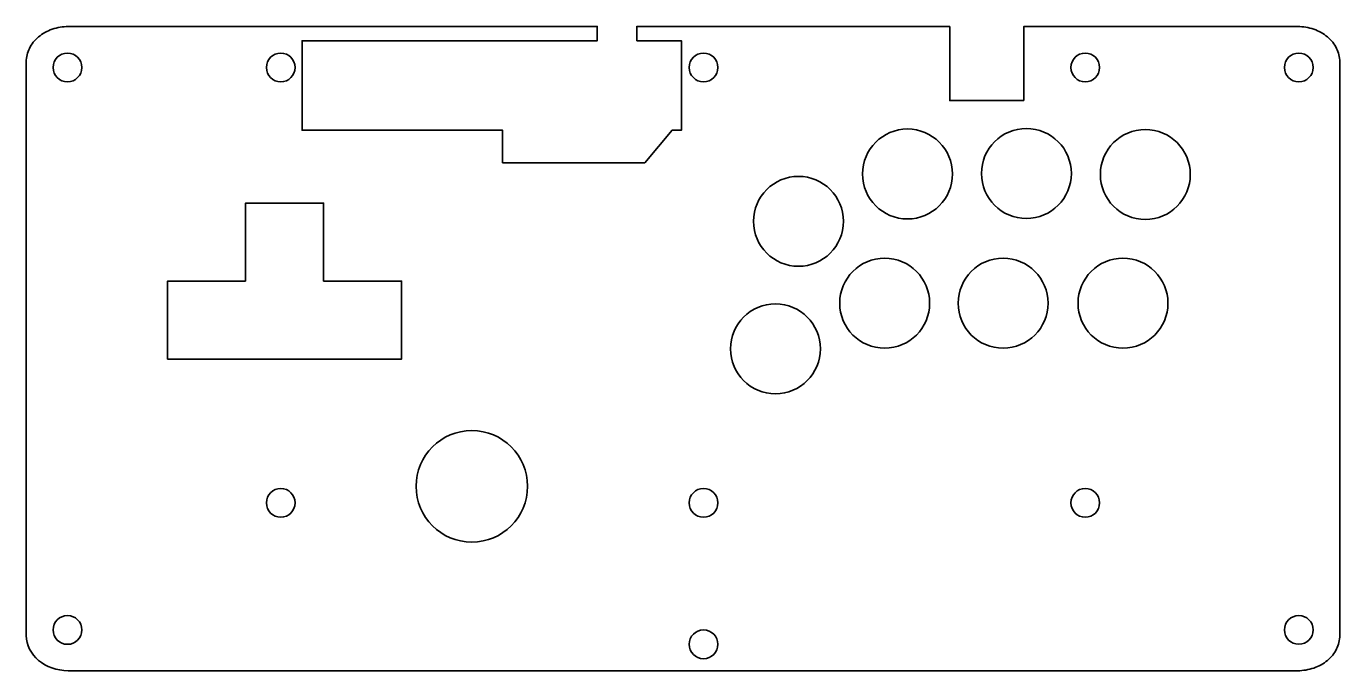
# Model space of a CAD drawing. Header units: millimetres. Extents: x 120 to 440, y -10 to 147.
import ezdxf

# ---------------------------------------------------------------- set-up
doc = ezdxf.new("R2010")
doc.units = ezdxf.units.MM
doc.header["$MEASUREMENT"] = 0
doc.layers.add('Layer 1', color=7, linetype='Continuous')

msp = doc.modelspace()

# ---------------------------------------------------------------- linework, layer by layer
at = {"layer": 'Layer 1', "color": 250, "lineweight": 35}
for points, knots in [([(362.6865, 129.1005), (362.6865, 129.1005), (362.6865, 147.1012), (362.6865, 147.1012), (362.6865, 147.1012), (429.436, 147.1012), (429.436, 147.1012), (430.7947, 147.1012), (432.1256, 146.8751), (433.3566, 146.4481), (434.5872, 146.0211), (435.7187, 145.3928), (436.6789, 144.5886), (437.6385, 143.7849), (438.388, 142.8378), (438.8971, 141.8081), (439.406, 140.7789), (439.6755, 139.6662), (439.6755, 138.5306), (439.6755, 138.5306), (439.6755, -1.1307), (439.6755, -1.1307), (439.6755, -2.2664), (439.406, -3.3791), (438.8971, -4.4084), (438.3879, -5.4382), (437.6385, -6.3851), (436.6789, -7.1888), (435.7188, -7.993), (434.5872, -8.6213), (433.3567, -9.0483), (432.1257, -9.4753), (430.7948, -9.7014), (429.436, -9.7014), (429.436, -9.7014), (129.915, -9.7014), (129.915, -9.7014), (127.0862, -9.7014), (124.5254, -8.7412), (122.672, -7.1888), (120.8207, -5.6381), (119.6755, -3.496), (119.6755, -1.1307), (119.6755, -1.1307), (119.6755, 138.5306), (119.6755, 138.5306), (119.6755, 139.6662), (119.945, 140.7789), (120.4539, 141.8081), (120.963, 142.8378), (121.7125, 143.7849), (122.6721, 144.5886), (123.6323, 145.3928), (124.7638, 146.0211), (125.9944, 146.4481), (127.2254, 146.8751), (128.5563, 147.1012), (129.915, 147.1012), (129.915, 147.1012), (258.7756, 147.1012), (258.7756, 147.1012), (258.7756, 147.1012), (258.7756, 147.1393), (258.7756, 147.1393), (258.7756, 147.1393), (258.7756, 147.1774), (258.7756, 147.1774), (258.7756, 147.1774), (258.7756, 147.1393), (258.7756, 147.1393), (258.7756, 147.1393), (258.7756, 147.1012), (258.7756, 147.1012), (258.7756, 147.1012), (258.7756, 143.6525), (258.7756, 143.6525), (258.7756, 143.6525), (186.8805, 143.6525), (186.8805, 143.6525), (186.8805, 143.6525), (186.8805, 121.8525), (186.8805, 121.8525), (186.8805, 121.8525), (235.7074, 121.8525), (235.7074, 121.8525), (235.7074, 121.8525), (235.7074, 113.959), (235.7074, 113.959), (235.7074, 113.959), (270.3761, 113.959), (270.3761, 113.959), (270.3761, 113.959), (277.0162, 121.8525), (277.0162, 121.8525), (277.0162, 121.8525), (279.2704, 121.8525), (279.2704, 121.8525), (279.2704, 121.8525), (279.2704, 143.6544), (279.2704, 143.6544), (279.2704, 143.6544), (268.45, 143.6544), (268.45, 143.6544), (268.45, 143.6544), (268.45, 147.1012), (268.45, 147.1012), (268.45, 147.1012), (268.45, 147.1393), (268.45, 147.1393), (268.45, 147.1393), (268.45, 147.1774), (268.45, 147.1774), (268.45, 147.1774), (268.45, 147.1393), (268.45, 147.1393), (268.45, 147.1393), (268.45, 147.1012), (268.45, 147.1012), (268.45, 147.1012), (344.6822, 147.1012), (344.6822, 147.1012), (344.6822, 147.1012), (344.6822, 129.0977), (344.6822, 129.0977), (344.6822, 129.0977), (362.6865, 129.1005), (362.6865, 129.1005)], [0, 0, 0, 0, 0.02380952, 0.02380952, 0.02380952, 0.04761905, 0.04761905, 0.04761905, 0.07142857, 0.07142857, 0.07142857, 0.0952381, 0.0952381, 0.0952381, 0.11904762, 0.11904762, 0.11904762, 0.14285714, 0.14285714, 0.14285714, 0.16666667, 0.16666667, 0.16666667, 0.19047619, 0.19047619, 0.19047619, 0.21428571, 0.21428571, 0.21428571, 0.23809524, 0.23809524, 0.23809524, 0.26190476, 0.26190476, 0.26190476, 0.28571429, 0.28571429, 0.28571429, 0.30952381, 0.30952381, 0.30952381, 0.33333333, 0.33333333, 0.33333333, 0.35714286, 0.35714286, 0.35714286, 0.38095238, 0.38095238, 0.38095238, 0.4047619, 0.4047619, 0.4047619, 0.42857143, 0.42857143, 0.42857143, 0.45238095, 0.45238095, 0.45238095, 0.47619048, 0.47619048, 0.47619048, 0.5, 0.5, 0.5, 0.52380952, 0.52380952, 0.52380952, 0.54761905, 0.54761905, 0.54761905, 0.57142857, 0.57142857, 0.57142857, 0.5952381, 0.5952381, 0.5952381, 0.61904762, 0.61904762, 0.61904762, 0.64285714, 0.64285714, 0.64285714, 0.66666667, 0.66666667, 0.66666667, 0.69047619, 0.69047619, 0.69047619, 0.71428571, 0.71428571, 0.71428571, 0.73809524, 0.73809524, 0.73809524, 0.76190476, 0.76190476, 0.76190476, 0.78571429, 0.78571429, 0.78571429, 0.80952381, 0.80952381, 0.80952381, 0.83333333, 0.83333333, 0.83333333, 0.85714286, 0.85714286, 0.85714286, 0.88095238, 0.88095238, 0.88095238, 0.9047619, 0.9047619, 0.9047619, 0.92857143, 0.92857143, 0.92857143, 0.95238095, 0.95238095, 0.95238095, 0.97619048, 0.97619048, 0.97619048, 1, 1, 1, 1]), ([(133.2072, 137.1605), (133.2072, 139.0935), (131.6402, 140.6605), (129.7072, 140.6605), (127.7742, 140.6605), (126.2072, 139.0935), (126.2072, 137.1605), (126.2072, 135.2275), (127.7742, 133.6605), (129.7072, 133.6605), (131.6402, 133.6605), (133.2072, 135.2275), (133.2072, 137.1605)], [0, 0, 0, 0, 0.25, 0.25, 0.25, 0.5, 0.5, 0.5, 0.75, 0.75, 0.75, 1, 1, 1, 1]), ([(185.1755, 137.1605), (185.1755, 139.0935), (183.6085, 140.6605), (181.6755, 140.6605), (179.7425, 140.6605), (178.1755, 139.0935), (178.1755, 137.1605), (178.1755, 135.2275), (179.7425, 133.6605), (181.6755, 133.6605), (183.6085, 133.6605), (185.1755, 135.2275), (185.1755, 137.1605)], [0, 0, 0, 0, 0.25, 0.25, 0.25, 0.5, 0.5, 0.5, 0.75, 0.75, 0.75, 1, 1, 1, 1]), ([(288.1755, 137.1604), (288.1755, 139.0935), (286.6085, 140.6604), (284.6755, 140.6604), (282.7425, 140.6605), (281.1755, 139.0935), (281.1755, 137.1605), (281.1755, 135.2274), (282.7425, 133.6605), (284.6755, 133.6605), (286.6085, 133.6604), (288.1755, 135.2274), (288.1755, 137.1604)], [0, 0, 0, 0, 0.25, 0.25, 0.25, 0.5, 0.5, 0.5, 0.75, 0.75, 0.75, 1, 1, 1, 1]), ([(381.1755, 137.1605), (381.1755, 139.0935), (379.6085, 140.6605), (377.6755, 140.6605), (375.7425, 140.6605), (374.1755, 139.0935), (374.1755, 137.1605), (374.1755, 135.2275), (375.7425, 133.6605), (377.6755, 133.6605), (379.6085, 133.6605), (381.1755, 135.2275), (381.1755, 137.1605)], [0, 0, 0, 0, 0.25, 0.25, 0.25, 0.5, 0.5, 0.5, 0.75, 0.75, 0.75, 1, 1, 1, 1]), ([(381.1755, 137.1605), (381.1755, 139.0935), (379.6085, 140.6605), (377.6755, 140.6605), (375.7425, 140.6605), (374.1755, 139.0935), (374.1755, 137.1605), (374.1755, 135.2275), (375.7425, 133.6605), (377.6755, 133.6605), (379.6085, 133.6605), (381.1755, 135.2275), (381.1755, 137.1605)], [0, 0, 0, 0, 0.25, 0.25, 0.25, 0.5, 0.5, 0.5, 0.75, 0.75, 0.75, 1, 1, 1, 1]), ([(433.2072, 137.1605), (433.2072, 139.0935), (431.6402, 140.6605), (429.7072, 140.6605), (427.7742, 140.6605), (426.2072, 139.0935), (426.2072, 137.1605), (426.2072, 135.2275), (427.7742, 133.6605), (429.7072, 133.6605), (431.6402, 133.6605), (433.2072, 135.2275), (433.2072, 137.1605)], [0, 0, 0, 0, 0.25, 0.25, 0.25, 0.5, 0.5, 0.5, 0.75, 0.75, 0.75, 1, 1, 1, 1]), ([(345.3185, 111.2268), (345.3185, 117.2743), (340.416, 122.1768), (334.3685, 122.1768), (328.321, 122.1768), (323.4185, 117.2743), (323.4185, 111.2268), (323.4185, 105.1793), (328.3209, 100.2768), (334.3685, 100.2768), (340.416, 100.2768), (345.3185, 105.1792), (345.3185, 111.2268)], [0, 0, 0, 0, 0.25, 0.25, 0.25, 0.5, 0.5, 0.5, 0.75, 0.75, 0.75, 1, 1, 1, 1]), ([(374.2885, 111.3468), (374.2885, 117.3943), (369.386, 122.2968), (363.3385, 122.2968), (357.291, 122.2968), (352.3885, 117.3943), (352.3885, 111.3468), (352.3885, 105.2993), (357.2909, 100.3968), (363.3385, 100.3968), (369.386, 100.3968), (374.2885, 105.2992), (374.2885, 111.3468)], [0, 0, 0, 0, 0.25, 0.25, 0.25, 0.5, 0.5, 0.5, 0.75, 0.75, 0.75, 1, 1, 1, 1]), ([(403.2585, 111.1068), (403.2585, 117.1543), (398.356, 122.0568), (392.3085, 122.0568), (386.261, 122.0568), (381.3585, 117.1543), (381.3585, 111.1068), (381.3585, 105.0593), (386.2609, 100.1568), (392.3085, 100.1568), (398.356, 100.1568), (403.2585, 105.0592), (403.2585, 111.1068)], [0, 0, 0, 0, 0.25, 0.25, 0.25, 0.5, 0.5, 0.5, 0.75, 0.75, 0.75, 1, 1, 1, 1]), ([(318.7585, 99.6968), (318.7585, 105.7443), (313.856, 110.6468), (307.8085, 110.6468), (301.761, 110.6468), (296.8585, 105.7443), (296.8585, 99.6968), (296.8585, 93.6493), (301.7609, 88.7468), (307.8085, 88.7468), (313.856, 88.7468), (318.7585, 93.6492), (318.7585, 99.6968)], [0, 0, 0, 0, 0.25, 0.25, 0.25, 0.5, 0.5, 0.5, 0.75, 0.75, 0.75, 1, 1, 1, 1]), ([(173.1069, 85.1468), (173.1069, 85.1468), (173.1069, 104.1468), (173.1069, 104.1468), (173.1069, 104.1468), (192.1069, 104.1468), (192.1069, 104.1468), (192.1069, 104.1468), (192.1069, 85.1468), (192.1069, 85.1468)], [0, 0, 0, 0, 0.33333333, 0.33333333, 0.33333333, 0.66666667, 0.66666667, 0.66666667, 1, 1, 1, 1]), ([(339.7585, 79.7668), (339.7585, 85.8143), (334.856, 90.7168), (328.8085, 90.7168), (322.761, 90.7168), (317.8585, 85.8143), (317.8585, 79.7668), (317.8585, 73.7193), (322.7609, 68.8168), (328.8085, 68.8168), (334.856, 68.8168), (339.7585, 73.7192), (339.7585, 79.7668)], [0, 0, 0, 0, 0.25, 0.25, 0.25, 0.5, 0.5, 0.5, 0.75, 0.75, 0.75, 1, 1, 1, 1]), ([(368.6085, 79.7668), (368.6085, 85.8143), (363.706, 90.7168), (357.6585, 90.7168), (351.611, 90.7168), (346.7085, 85.8143), (346.7085, 79.7668), (346.7085, 73.7193), (351.6109, 68.8168), (357.6585, 68.8168), (363.706, 68.8168), (368.6085, 73.7192), (368.6085, 79.7668)], [0, 0, 0, 0, 0.25, 0.25, 0.25, 0.5, 0.5, 0.5, 0.75, 0.75, 0.75, 1, 1, 1, 1]), ([(397.8185, 79.7668), (397.8185, 85.8143), (392.916, 90.7168), (386.8685, 90.7168), (380.821, 90.7168), (375.9185, 85.8143), (375.9185, 79.7668), (375.9185, 73.7193), (380.8209, 68.8168), (386.8685, 68.8168), (392.916, 68.8168), (397.8185, 73.7192), (397.8185, 79.7668)], [0, 0, 0, 0, 0.25, 0.25, 0.25, 0.5, 0.5, 0.5, 0.75, 0.75, 0.75, 1, 1, 1, 1]), ([(173.1069, 66.1468), (173.1069, 66.1468), (154.1069, 66.1468), (154.1069, 66.1468), (154.1069, 66.1468), (154.1069, 85.1468), (154.1069, 85.1468), (154.1069, 85.1468), (173.1069, 85.1468), (173.1069, 85.1468)], [0, 0, 0, 0, 0.33333333, 0.33333333, 0.33333333, 0.66666667, 0.66666667, 0.66666667, 1, 1, 1, 1]), ([(192.1069, 85.1468), (192.1069, 85.1468), (211.1069, 85.1468), (211.1069, 85.1468), (211.1069, 85.1468), (211.1069, 66.1468), (211.1069, 66.1468), (211.1069, 66.1468), (192.1069, 66.1468), (192.1069, 66.1468)], [0, 0, 0, 0, 0.33333333, 0.33333333, 0.33333333, 0.66666667, 0.66666667, 0.66666667, 1, 1, 1, 1]), ([(313.1485, 68.6568), (313.1485, 74.7043), (308.246, 79.6068), (302.1985, 79.6068), (296.151, 79.6068), (291.2485, 74.7043), (291.2485, 68.6568), (291.2485, 62.6093), (296.1509, 57.7068), (302.1985, 57.7068), (308.246, 57.7068), (313.1485, 62.6092), (313.1485, 68.6568)], [0, 0, 0, 0, 0.25, 0.25, 0.25, 0.5, 0.5, 0.5, 0.75, 0.75, 0.75, 1, 1, 1, 1]), ([(241.8039, 35.1872), (241.8039, 42.6845), (235.7262, 48.7622), (228.2289, 48.7622), (220.7317, 48.7622), (214.6539, 42.6845), (214.6539, 35.1872), (214.6539, 27.69), (220.7316, 21.6122), (228.2288, 21.6122), (235.7261, 21.6122), (241.8039, 27.6899), (241.8039, 35.1872)], [0, 0, 0, 0, 0.25, 0.25, 0.25, 0.5, 0.5, 0.5, 0.75, 0.75, 0.75, 1, 1, 1, 1]), ([(185.1755, 31.1605), (185.1755, 33.0935), (183.6085, 34.6605), (181.6755, 34.6605), (179.7425, 34.6605), (178.1755, 33.0935), (178.1755, 31.1605), (178.1755, 29.2275), (179.7425, 27.6605), (181.6755, 27.6605), (183.6085, 27.6605), (185.1755, 29.2275), (185.1755, 31.1605)], [0, 0, 0, 0, 0.25, 0.25, 0.25, 0.5, 0.5, 0.5, 0.75, 0.75, 0.75, 1, 1, 1, 1]), ([(288.1754, 31.1604), (288.1754, 33.0935), (286.6085, 34.6603), (284.6755, 34.6603), (282.7425, 34.6604), (281.1755, 33.0935), (281.1755, 31.1605), (281.1755, 29.2274), (282.7425, 27.6606), (284.6755, 27.6606), (286.6085, 27.6604), (288.1754, 29.2274), (288.1754, 31.1604)], [0, 0, 0, 0, 0.25, 0.25, 0.25, 0.5, 0.5, 0.5, 0.75, 0.75, 0.75, 1, 1, 1, 1]), ([(381.1755, 31.1605), (381.1755, 33.0935), (379.6085, 34.6605), (377.6755, 34.6605), (375.7425, 34.6605), (374.1755, 33.0935), (374.1755, 31.1605), (374.1755, 29.2275), (375.7425, 27.6605), (377.6755, 27.6605), (379.6085, 27.6605), (381.1755, 29.2275), (381.1755, 31.1605)], [0, 0, 0, 0, 0.25, 0.25, 0.25, 0.5, 0.5, 0.5, 0.75, 0.75, 0.75, 1, 1, 1, 1]), ([(133.2072, 0.2286), (133.2072, 2.1616), (131.6402, 3.7286), (129.7072, 3.7286), (127.7742, 3.7286), (126.2072, 2.1616), (126.2072, 0.2286), (126.2072, -1.7044), (127.7742, -3.2714), (129.7072, -3.2714), (131.6402, -3.2714), (133.2072, -1.7044), (133.2072, 0.2286)], [0, 0, 0, 0, 0.25, 0.25, 0.25, 0.5, 0.5, 0.5, 0.75, 0.75, 0.75, 1, 1, 1, 1]), ([(433.2072, 0.2301), (433.2072, 2.1631), (431.6402, 3.7301), (429.7072, 3.7301), (427.7742, 3.7301), (426.2072, 2.1631), (426.2072, 0.2301), (426.2072, -1.7029), (427.7742, -3.2699), (429.7072, -3.2699), (431.6402, -3.2699), (433.2072, -1.7029), (433.2072, 0.2301)], [0, 0, 0, 0, 0.25, 0.25, 0.25, 0.5, 0.5, 0.5, 0.75, 0.75, 0.75, 1, 1, 1, 1]), ([(288.1755, -3.2699), (288.1755, -1.3369), (286.6085, 0.2301), (284.6755, 0.2301), (282.7425, 0.2301), (281.1755, -1.3369), (281.1755, -3.2699), (281.1755, -5.2029), (282.7425, -6.7699), (284.6755, -6.7699), (286.6085, -6.7699), (288.1755, -5.2029), (288.1755, -3.2699)], [0, 0, 0, 0, 0.25, 0.25, 0.25, 0.5, 0.5, 0.5, 0.75, 0.75, 0.75, 1, 1, 1, 1])]:
    msp.add_open_spline(points, degree=3, knots=knots, dxfattribs=at)
msp.add_open_spline([(192.1069, 66.1468), (192.1069, 66.1468), (173.1069, 66.1468), (173.1069, 66.1468)], degree=3, dxfattribs=at)

doc.saveas('drawing.dxf')
